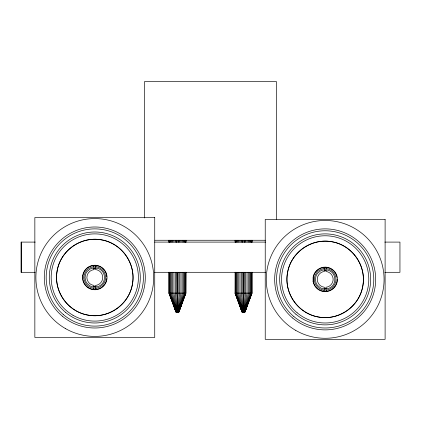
<?xml version="1.0" encoding="UTF-8"?>
<svg xmlns="http://www.w3.org/2000/svg" width="421" height="421" viewBox="0 0 421 421"><rect width="100%" height="100%" fill="white"/><g stroke="black" fill="none" stroke-linecap="round" stroke-linejoin="round"><path stroke-width="0.63" d="M177.441 312.003L177.725 272.24M243.517 312.003L243.801 272.24M244.212 242.217L244.238 240.259L244.238 242.217M92.904 265.656L94.083 266.709L94.036 269.603M96.677 289.332L95.499 288.28L95.541 285.385A7.92 7.92 0 0 0 98.182 284.659A7.925 7.925 0 0 0 101.982 280.828L102.45 279.533A7.973 7.973 0 0 0 102.45 275.45L101.982 274.16A7.92 7.92 0 0 0 99.367 271.029A7.925 7.925 0 0 0 95.541 269.598L95.499 266.709L96.677 265.656M324.459 269.856L324.417 271.492A7.936 7.936 0 0 0 320.591 272.913A7.925 7.925 0 0 0 324.417 287.269L324.459 290.169L323.286 291.221A11.983 11.983 0 0 0 327.059 291.221L325.88 290.169L325.922 287.269A7.925 7.925 0 0 0 332.364 282.717L332.832 281.423A7.973 7.973 0 0 0 332.832 277.339L332.364 276.05A7.925 7.925 0 0 0 325.922 271.487L325.88 268.593L327.059 267.54A11.983 11.983 0 0 0 323.286 267.551L324.459 268.593L324.459 269.856A9.541 9.541 -78.1 0 0 320.381 271.003L317.555 273.35A9.525 9.52 89.4 0 0 315.992 276.087L315.403 279.381L315.992 282.675A9.525 9.52 0 0 0 317.555 285.412L320.381 287.759A9.541 9.541 89.3 0 0 324.459 288.906M177.567 312.003L178.162 293.121L178.162 272.24M243.643 312.003L244.238 293.121L244.238 272.24M106.687 278.534L106.597 279.576A11.983 11.983 0 0 1 83.526 281.591L83.121 280.081M313.319 277.818L313.319 280.944M337.158 279.381L336.974 281.465A11.983 11.983 0 0 1 327.249 291.185M177.815 312.003L179.583 293.121L179.583 272.24M243.891 312.003L245.659 293.121L245.659 272.24M178.046 312.003L180.941 293.121L180.941 272.24M244.122 312.003L247.016 293.121L247.016 272.24M178.267 312.003L182.198 293.121L182.198 272.24M244.343 312.003L248.274 293.121L248.274 272.24M178.462 312.003L183.319 293.121L183.319 272.24M244.538 312.003L249.395 293.121L249.395 272.24M313.366 277.297L313.908 275.281A11.983 11.983 0 0 1 323.091 267.582M178.625 312.003L184.272 293.121L184.272 272.24M244.701 312.003L250.348 293.121L250.348 272.24M179.662 308.956L178.699 312.003L185.024 293.121L185.024 272.24M244.775 312.003L245.354 310.177M244.833 312.003L251.1 293.121L251.1 272.24M178.809 312.003L181.119 305.304M247.616 304.083L244.885 312.003L251.642 293.121L251.642 272.24M185.745 293.121L178.883 312.003L185.566 293.121L185.566 272.24M251.821 293.121L244.959 312.003L242.043 312.003L235.029 293.121L235.092 272.24M178.904 312.003L185.866 293.121L185.929 272.24L185.866 293.121L178.914 312.003L175.967 312.003L168.953 293.121L168.953 272.24M252.005 272.24L252.005 293.121L244.99 312.003L251.942 293.121L251.942 272.24M94.041 269.614A7.92 7.92 0 0 0 88.289 282.017A7.925 7.925 0 0 0 94.036 285.38L94.083 288.28L92.904 289.332M94.083 266.709C89.457 266.967 85.289 270.477 84.279 274.997A10.767 10.762 -90 0 0 84.279 279.986C85.289 284.507 89.457 288.017 94.083 288.28M95.499 288.28C100.124 288.017 104.287 284.507 105.303 279.986A10.857 10.851 89.9 0 0 105.303 274.997C104.287 270.482 100.124 266.967 95.499 266.709M324.459 268.593C319.839 268.856 315.671 272.366 314.661 276.886A10.767 10.762 -90 0 0 314.661 281.875C315.671 286.396 319.839 289.906 324.459 290.169M325.88 290.169C330.506 289.906 334.669 286.396 335.684 281.875A10.857 10.851 89.9 0 0 335.684 276.886C334.669 272.366 330.506 268.856 325.88 268.593M154.923 240.259L265.377 240.259M35.227 242.096L21.05 242.096L21.05 272.303L35.227 272.303M154.586 242.096L265.756 242.096M384.82 242.096L399.95 242.096L399.95 272.303L384.82 272.303M154.586 272.303L265.756 272.303M168.953 293.121L185.929 293.121M235.029 293.121L252.005 293.121M235.092 293.121L242.054 312.003L235.392 293.121L235.392 272.24M175.978 312.003L169.016 293.121L169.016 272.24M235.213 293.121L242.075 312.003M169.137 293.121L175.999 312.003L169.316 293.121L169.316 272.24M237.523 298.605L242.149 312.003M171.447 298.605L176.073 312.003L169.852 293.121L169.852 272.24M242.201 312.003L235.928 293.121L235.928 272.24M240.912 307.74L242.259 312.003M175.22 308.956L176.183 312.003M242.333 312.003L236.686 293.121L236.686 272.24M176.257 312.003L170.61 293.121L170.61 272.24M313.366 281.465L313.908 283.48A11.983 11.983 0 0 0 323.091 291.185M242.496 312.003L237.639 293.121L237.639 272.24M176.42 312.003L171.563 293.121L171.563 272.24M242.691 312.003L238.76 293.121L238.76 272.24M176.615 312.003L172.684 293.121L172.684 272.24M242.912 312.003L240.017 293.121L240.017 272.24M176.836 312.003L173.941 293.121L173.941 272.24M243.143 312.003L241.375 293.121L241.375 272.24M177.067 312.003L175.299 293.121L175.299 272.24M106.734 276.971L106.597 275.413A11.983 11.983 0 0 0 83.526 273.392L82.984 275.413L82.984 279.576M313.087 281.512L313.087 277.25A12.314 12.314 0 0 1 315.771 271.492A12.272 12.272 0 0 1 335.016 272.045A12.272 12.272 0 0 1 330.043 290.648A12.272 12.272 0 0 1 313.087 281.523M243.391 312.003L242.796 293.121L242.796 272.24M177.315 312.003L176.72 293.121L176.72 272.24M243.233 272.24L243.517 293.121M176.746 242.217L176.72 240.259L176.72 242.217M177.157 272.24L177.441 293.121M276.555 219.294L276.555 81.679L144.403 81.679L144.403 217.983M252.005 240.259L252.005 242.217M251.942 240.259L251.942 242.217M251.642 240.259L251.642 242.217M251.1 240.259L251.1 242.217M250.348 240.259L250.348 242.217M249.395 240.259L249.395 242.217M248.274 240.259L248.274 242.217M247.016 240.259L247.016 242.217M245.659 240.259L245.659 242.217M241.375 240.259L241.375 242.217M240.017 240.259L240.017 242.217M238.76 240.259L238.76 242.217M237.639 240.259L237.639 242.217M236.686 240.259L236.686 242.217M235.928 240.259L235.928 242.217M235.392 240.259L235.392 242.217M235.029 240.259L235.092 242.217M185.566 240.259L185.566 242.217M185.024 240.259L185.024 242.217M184.272 240.259L184.272 242.217M183.319 240.259L183.319 242.217M182.198 240.259L182.198 242.217M180.941 240.259L180.941 242.217M179.583 240.259L179.583 242.217M175.299 240.259L175.299 242.217M173.941 240.259L173.941 242.217M172.684 240.259L172.684 242.217M171.563 240.259L171.563 242.217M170.61 240.259L170.61 242.217M169.852 240.259L169.852 242.217M169.316 240.259L169.316 242.217M169.016 240.259L169.016 242.217M168.953 240.259L168.953 242.217M21.429 242.096L21.429 272.303M326.738 291.264A11.983 11.983 0 0 1 323.607 291.264M327.249 267.582A11.983 11.983 0 0 1 336.968 277.302M325.801 288.422A9.062 9.062 0 0 1 324.538 288.422M324.538 270.345A9.062 9.062 0 0 1 325.801 270.345M325.88 269.856A9.546 9.541 77.6 0 1 329.959 271.003C336.484 274.187 336.484 284.575 329.959 287.759A9.546 9.541 -89.3 0 1 325.88 288.906M326.222 288.38A9.067 9.067 0 0 1 324.117 288.38M324.117 270.382A9.067 9.067 0 0 1 326.222 270.382M94.083 267.966A9.541 9.541 -78.1 0 0 89.999 269.119L87.173 271.461A9.525 9.52 89.4 0 0 85.61 274.197L85.026 277.492L85.61 280.786A9.525 9.52 0 0 0 87.173 283.528L89.999 285.87A9.541 9.541 89.3 0 0 94.083 287.017M96.056 286.464A9.062 9.062 0 0 1 93.525 286.464M93.525 268.524A9.062 9.062 0 0 1 96.056 268.524M95.499 267.966A9.546 9.541 77.6 0 1 99.577 269.119C106.103 272.298 106.103 282.691 99.577 285.87A9.546 9.541 -89.3 0 1 95.499 287.017M95.841 286.496A9.067 9.067 0 0 1 93.736 286.496M178.162 240.259L178.136 242.217L178.162 240.259M57.14 270.856C53.246 290.922 67.96 311.94 88.152 315.14C108.218 319.039 129.236 304.325 132.441 284.133C136.336 264.062 121.622 243.043 101.429 239.844C81.358 235.949 60.345 250.663 57.14 270.856M82.705 275.36L82.705 279.623A12.314 12.314 0 0 0 85.389 285.38A12.272 12.272 0 0 0 104.634 284.828A12.272 12.272 0 0 0 99.661 266.225A12.272 12.272 0 0 0 82.705 275.35M287.522 272.745C283.622 292.811 298.342 313.829 318.534 317.029C338.6 320.928 359.618 306.209 362.818 286.017C366.717 265.951 351.998 244.933 331.811 241.733C311.74 237.833 290.722 252.553 287.522 272.745M154.733 217.552L34.848 217.552L34.848 337.432L154.733 337.432L154.733 217.552M385.11 219.441L265.23 219.441L265.23 339.321L385.11 339.321L385.11 219.441M242.822 242.217L242.796 240.259L242.796 242.217M185.929 242.217L185.929 240.259L185.866 242.217M292.711 318.065A50.499 50.499 0 0 0 374.906 288.148A50.499 50.499 0 0 0 307.898 231.924A50.499 50.499 0 0 0 292.711 318.065M293.921 316.618A48.615 48.615 0 0 0 373.043 287.822A48.615 48.615 0 0 0 308.546 233.697A48.615 48.615 0 0 0 293.921 316.618M295.926 314.234A45.5 45.5 0 0 0 369.98 287.28A45.5 45.5 0 0 0 309.609 236.628A45.5 45.5 0 0 0 295.926 314.234M297.137 312.787A43.61 43.61 0 0 0 368.117 286.954A43.61 43.61 0 0 0 310.256 238.402A43.61 43.61 0 0 0 297.137 312.787M295.721 330.39A58.903 58.903 0 0 0 384.073 279.381A58.903 58.903 0 0 0 295.721 228.371A58.903 58.903 0 0 0 295.721 330.39M306.056 312.487A38.232 38.232 0 0 0 363.402 279.381A38.232 38.232 0 0 0 306.056 246.274A38.232 38.232 0 0 0 306.056 312.487M62.329 316.182A50.499 50.499 0 0 0 144.524 286.264A50.499 50.499 0 0 0 77.517 230.04A50.499 50.499 0 0 0 62.329 316.182M63.545 314.734A48.615 48.615 0 0 0 142.666 285.933A48.615 48.615 0 0 0 78.164 231.813A48.615 48.615 0 0 0 63.545 314.734M65.544 312.345A45.5 45.5 0 0 0 139.598 285.396A45.5 45.5 0 0 0 79.227 234.739A45.5 45.5 0 0 0 65.544 312.345M72.986 315.261A43.61 43.61 0 0 0 138.398 277.492A43.61 43.61 0 0 0 72.986 239.728A43.61 43.61 0 0 0 72.986 315.261M65.339 328.506A58.903 58.903 0 0 0 153.691 277.492A58.903 58.903 0 0 0 65.339 226.482A58.903 58.903 0 0 0 65.339 328.506M75.675 310.603A38.232 38.232 0 0 0 133.02 277.492A38.232 38.232 0 0 0 75.675 244.385A38.232 38.232 0 0 0 75.675 310.603"/></g></svg>
